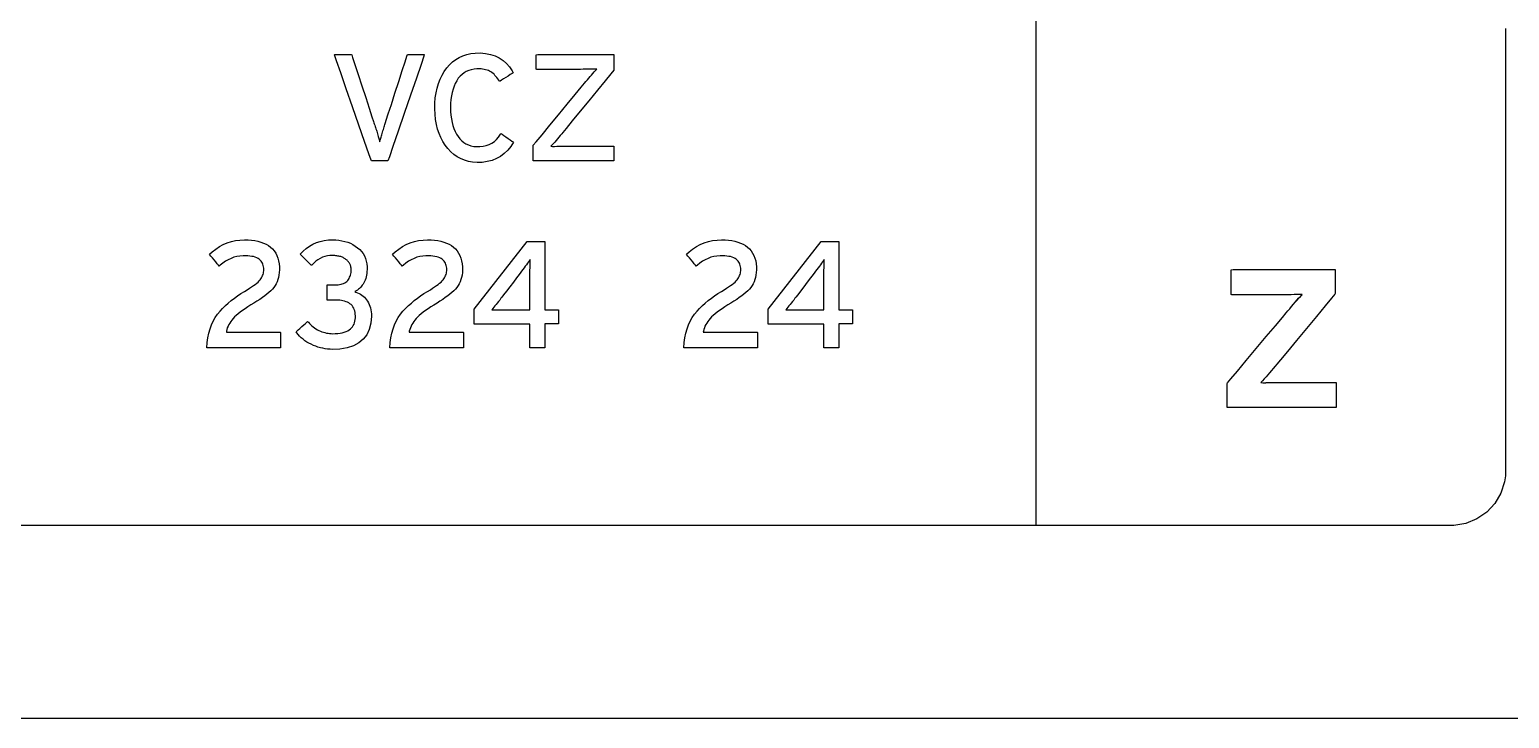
# Model space of a CAD drawing. Extents: x 1 to 47.7, y 0.2 to 35.
# Drawn here: x 37.63 to 38.985, y 6.655 to 7.285 of the extents above; entities that cross this region are included whole.
import ezdxf

# ---------------------------------------------------------------- set-up
doc = ezdxf.new("R2010")
doc.units = 0
doc.header["$MEASUREMENT"] = 0
for name, color, linetype in [('1_1__SCREW_TERMINAL_BLOCK_', 7, 'CONTINUOUS'), ('1_2__CONNECTORIZED_RELAY__', 7, 'CONTINUOUS'), ('8_0_____DWG', 7, 'CONTINUOUS')]:
    doc.layers.add(name, color=color, linetype=linetype)

msp = doc.modelspace()

# ---------------------------------------------------------------- linework, layer by layer
at = {"layer": '1_1__SCREW_TERMINAL_BLOCK_'}
for points in [[(37.7919, 6.9944), (37.7923, 6.9991), (37.7929, 7.0035), (37.7938, 7.0077), (37.7949, 7.0116), (37.7962, 7.0153), (37.7978, 7.0188), (37.7996, 7.022), (37.8017, 7.025), (37.804, 7.0278), (37.8064, 7.0304), (37.8089, 7.0329), (37.8116, 7.0353), (37.8143, 7.0376), (37.8172, 7.0398), (37.8201, 7.0419), (37.8232, 7.044), (37.8263, 7.0459), (37.829, 7.0475), (37.8311, 7.0488), (37.8329, 7.05), (37.8346, 7.0512), (37.8362, 7.0523), (37.8376, 7.0534), (37.8388, 7.0545), (37.8399, 7.0555), (37.8407, 7.0565), (37.8415, 7.0574), (37.8421, 7.0584), (37.8426, 7.0594), (37.843, 7.0604), (37.8434, 7.0615), (37.8437, 7.0625), (37.8439, 7.0636), (37.844, 7.0647), (37.8441, 7.0658), (37.844, 7.0671), (37.8439, 7.0683), (37.8436, 7.0695), (37.8433, 7.0707), (37.8428, 7.0717), (37.8423, 7.0727), (37.8416, 7.0736), (37.8408, 7.0745), (37.8399, 7.0753), (37.8389, 7.076), (37.8376, 7.0766), (37.8363, 7.0772), (37.8348, 7.0777), (37.8332, 7.078), (37.8314, 7.0783), (37.8295, 7.0785), (37.8275, 7.0786), (37.8251, 7.0786), (37.8222, 7.0783), (37.8195, 7.0779), (37.8168, 7.0771), (37.8141, 7.0761), (37.8116, 7.0749), (37.8091, 7.0735), (37.8067, 7.0718), (37.8043, 7.0699), (37.8032, 7.0691), (37.8026, 7.0698), (37.8015, 7.0712), (37.8001, 7.0729), (37.7986, 7.0748), (37.7971, 7.0766), (37.7957, 7.0782), (37.7948, 7.0794), (37.7943, 7.08), (37.7968, 7.0822), (37.8001, 7.0847), (37.8035, 7.0869), (37.807, 7.0888), (37.8106, 7.0903), (37.8144, 7.0915), (37.8183, 7.0924), (37.8223, 7.0929), (37.8265, 7.0932), (37.8298, 7.0931), (37.8329, 7.0928), (37.8359, 7.0924), (37.8387, 7.0918), (37.8414, 7.0911), (37.8438, 7.0902), (37.8462, 7.0891), (37.8483, 7.0879), (37.8503, 7.0864), (37.8521, 7.0848), (37.8536, 7.083), (37.855, 7.081), (37.8561, 7.0788), (37.857, 7.0764), (37.8577, 7.0739), (37.8582, 7.0712), (37.8584, 7.0683), (37.8585, 7.0655), (37.8583, 7.0631), (37.858, 7.0609), (37.8576, 7.0587), (37.857, 7.0567), (37.8563, 7.0548), (37.8555, 7.0529), (37.8545, 7.0512), (37.8534, 7.0496), (37.852, 7.0481), (37.8505, 7.0465), (37.8488, 7.045), (37.847, 7.0434), (37.8449, 7.0418), (37.8428, 7.0402), (37.8404, 7.0386), (37.8378, 7.0369), (37.8351, 7.0352), (37.8322, 7.0335), (37.8295, 7.0317), (37.827, 7.0301), (37.8247, 7.0284), (37.8225, 7.0269), (37.8206, 7.0253), (37.8189, 7.0239), (37.8174, 7.0225), (37.8161, 7.0211), (37.8149, 7.0197), (37.8139, 7.0184), (37.8129, 7.0169), (37.8121, 7.0155), (37.8114, 7.014), (37.8107, 7.0126), (37.8102, 7.0111), (37.8098, 7.0095), (37.8098, 7.0085), (37.8127, 7.0085), (37.8183, 7.0085), (37.8257, 7.0085), (37.834, 7.0085), (37.8424, 7.0085), (37.85, 7.0085), (37.8558, 7.0085), (37.859, 7.0085), (37.8594, 7.0084), (37.8594, 7.0073), (37.8594, 7.0056), (37.8594, 7.0034), (37.8594, 7.0011), (37.8594, 6.9987), (37.8594, 6.9967), (37.8594, 6.9952), (37.8594, 6.9944), (37.8579, 6.9944), (37.8522, 6.9944), (37.8434, 6.9944), (37.8327, 6.9944), (37.8212, 6.9944), (37.8101, 6.9944), (37.8008, 6.9944), (37.7943, 6.9944)], [(37.9427, 7.0233), (37.9421, 7.0168), (37.9407, 7.0112), (37.9384, 7.0062), (37.9352, 7.0021), (37.9312, 6.9987), (37.9262, 6.9961), (37.9205, 6.9943), (37.9138, 6.9932), (37.907, 6.9929), (37.9048, 6.993), (37.9025, 6.9932), (37.9003, 6.9935), (37.8981, 6.9939), (37.8959, 6.9944), (37.8937, 6.995), (37.8916, 6.9957), (37.8895, 6.9965), (37.8874, 6.9975), (37.8854, 6.9985), (37.8835, 6.9996), (37.8817, 7.0008), (37.88, 7.0021), (37.8784, 7.0034), (37.8769, 7.0049), (37.8755, 7.0064), (37.8742, 7.008), (37.8736, 7.009), (37.8742, 7.0096), (37.8755, 7.0107), (37.8771, 7.0121), (37.8789, 7.0137), (37.8807, 7.0152), (37.8823, 7.0166), (37.8835, 7.0177), (37.8842, 7.0183), (37.8849, 7.0177), (37.8859, 7.0165), (37.8871, 7.0154), (37.8882, 7.0143), (37.8894, 7.0134), (37.8906, 7.0125), (37.8919, 7.0116), (37.8932, 7.0109), (37.8945, 7.0102), (37.8959, 7.0096), (37.8973, 7.009), (37.8987, 7.0086), (37.9001, 7.0082), (37.9015, 7.0078), (37.9029, 7.0076), (37.9044, 7.0074), (37.9058, 7.0073), (37.9072, 7.0072), (37.9095, 7.0073), (37.9119, 7.0074), (37.914, 7.0077), (37.916, 7.008), (37.9178, 7.0085), (37.9195, 7.0091), (37.921, 7.0098), (37.9223, 7.0106), (37.9234, 7.0116), (37.9244, 7.0126), (37.9253, 7.0136), (37.926, 7.0148), (37.9267, 7.016), (37.9272, 7.0173), (37.9276, 7.0188), (37.9278, 7.0203), (37.928, 7.0218), (37.928, 7.0235), (37.9279, 7.0252), (37.9277, 7.0267), (37.9274, 7.0281), (37.9269, 7.0295), (37.9264, 7.0307), (37.9257, 7.0318), (37.9249, 7.0329), (37.924, 7.0338), (37.923, 7.0346), (37.9219, 7.0354), (37.9207, 7.036), (37.9194, 7.0365), (37.918, 7.037), (37.9166, 7.0373), (37.9151, 7.0376), (37.9136, 7.0378), (37.9119, 7.0379), (37.9109, 7.0379), (37.9103, 7.0379), (37.9093, 7.0379), (37.908, 7.0379), (37.9065, 7.0379), (37.9051, 7.0379), (37.9038, 7.0379), (37.9027, 7.0379), (37.9022, 7.0379), (37.9021, 7.0381), (37.9021, 7.0391), (37.9021, 7.0408), (37.9021, 7.0429), (37.9021, 7.0453), (37.9021, 7.0476), (37.9021, 7.0497), (37.9021, 7.0512), (37.9021, 7.0519), (37.9023, 7.052), (37.903, 7.052), (37.9041, 7.052), (37.9054, 7.052), (37.9069, 7.052), (37.9083, 7.052), (37.9095, 7.052), (37.9104, 7.052), (37.9108, 7.052), (37.9121, 7.052), (37.9135, 7.0522), (37.9148, 7.0524), (37.916, 7.0527), (37.9172, 7.0532), (37.9182, 7.0537), (37.9192, 7.0544), (37.9201, 7.0551), (37.9209, 7.056), (37.9216, 7.0569), (37.9222, 7.0578), (37.9227, 7.0588), (37.9231, 7.0598), (37.9235, 7.0609), (37.9238, 7.062), (37.924, 7.0631), (37.9241, 7.0643), (37.9241, 7.0654), (37.9241, 7.0659), (37.9241, 7.0664), (37.924, 7.0669), (37.924, 7.0674), (37.9239, 7.0679), (37.9238, 7.0684), (37.9237, 7.0689), (37.9236, 7.0695), (37.9234, 7.07), (37.9232, 7.0705), (37.9229, 7.071), (37.9226, 7.0716), (37.9223, 7.072), (37.922, 7.0725), (37.9216, 7.073), (37.9212, 7.0735), (37.9208, 7.0739), (37.9203, 7.0744), (37.9198, 7.0748), (37.9193, 7.0752), (37.9187, 7.0757), (37.9181, 7.0761), (37.9175, 7.0764), (37.9168, 7.0768), (37.9162, 7.0771), (37.9154, 7.0774), (37.9147, 7.0777), (37.9138, 7.078), (37.9129, 7.0782), (37.912, 7.0783), (37.911, 7.0785), (37.91, 7.0786), (37.909, 7.0787), (37.9079, 7.0788), (37.9067, 7.0788), (37.9046, 7.0787), (37.9023, 7.0784), (37.9, 7.0779), (37.8978, 7.0771), (37.8957, 7.0761), (37.8936, 7.0749), (37.8917, 7.0735), (37.8898, 7.0719), (37.888, 7.07), (37.8875, 7.07), (37.8866, 7.0709), (37.8852, 7.0722), (37.8835, 7.0739), (37.8818, 7.0756), (37.8801, 7.0773), (37.8787, 7.0787), (37.8777, 7.0796), (37.8773, 7.08), (37.88, 7.0828), (37.8829, 7.0852), (37.8859, 7.0873), (37.8891, 7.0891), (37.8924, 7.0906), (37.8958, 7.0917), (37.8995, 7.0925), (37.9032, 7.093), (37.907, 7.0932), (37.91, 7.093), (37.9129, 7.0928), (37.9157, 7.0923), (37.9184, 7.0917), (37.921, 7.0909), (37.9234, 7.0899), (37.9257, 7.0887), (37.9279, 7.0874), (37.93, 7.0859), (37.9319, 7.0843), (37.9335, 7.0824), (37.935, 7.0805), (37.9362, 7.0784), (37.9371, 7.0761), (37.9379, 7.0737), (37.9384, 7.0711), (37.9387, 7.0684), (37.9387, 7.0659), (37.9386, 7.0641), (37.9384, 7.0623), (37.9382, 7.0607), (37.9378, 7.0591), (37.9374, 7.0576), (37.937, 7.0562), (37.9364, 7.0549), (37.9358, 7.0537), (37.9351, 7.0526), (37.9343, 7.0516), (37.9335, 7.0506), (37.9326, 7.0496), (37.9317, 7.0487), (37.9308, 7.0479), (37.9298, 7.0471), (37.9287, 7.0464), (37.9276, 7.0457), (37.9284, 7.0452), (37.9299, 7.0447), (37.9313, 7.044), (37.9326, 7.0433), (37.9339, 7.0425), (37.9351, 7.0415), (37.9362, 7.0405), (37.9372, 7.0394), (37.9382, 7.0382), (37.9391, 7.0369), (37.9399, 7.0355), (37.9406, 7.034), (37.9412, 7.0325), (37.9417, 7.0308), (37.9421, 7.0291), (37.9424, 7.0272), (37.9426, 7.0253)], [(38.2287, 6.9944), (38.2291, 6.9991), (38.2297, 7.0035), (38.2306, 7.0077), (38.2317, 7.0116), (38.233, 7.0153), (38.2346, 7.0188), (38.2364, 7.022), (38.2385, 7.025), (38.2408, 7.0278), (38.2432, 7.0304), (38.2457, 7.0329), (38.2484, 7.0353), (38.2511, 7.0376), (38.254, 7.0398), (38.2569, 7.0419), (38.2599, 7.044), (38.2631, 7.0459), (38.2658, 7.0475), (38.2679, 7.0488), (38.2697, 7.05), (38.2714, 7.0512), (38.273, 7.0523), (38.2744, 7.0534), (38.2756, 7.0545), (38.2766, 7.0555), (38.2775, 7.0565), (38.2783, 7.0574), (38.2789, 7.0584), (38.2794, 7.0594), (38.2798, 7.0604), (38.2802, 7.0615), (38.2805, 7.0625), (38.2807, 7.0636), (38.2808, 7.0647), (38.2809, 7.0658), (38.2808, 7.0671), (38.2807, 7.0683), (38.2804, 7.0695), (38.2801, 7.0707), (38.2796, 7.0717), (38.2791, 7.0727), (38.2784, 7.0736), (38.2776, 7.0745), (38.2767, 7.0753), (38.2756, 7.076), (38.2744, 7.0766), (38.2731, 7.0772), (38.2716, 7.0777), (38.27, 7.078), (38.2682, 7.0783), (38.2663, 7.0785), (38.2643, 7.0786), (38.2619, 7.0786), (38.259, 7.0783), (38.2562, 7.0779), (38.2535, 7.0771), (38.2509, 7.0761), (38.2484, 7.0749), (38.2459, 7.0735), (38.2435, 7.0718), (38.2411, 7.0699), (38.24, 7.0691), (38.2394, 7.0698), (38.2383, 7.0712), (38.2369, 7.0729), (38.2353, 7.0748), (38.2338, 7.0766), (38.2325, 7.0782), (38.2316, 7.0794), (38.2311, 7.08), (38.2336, 7.0822), (38.2368, 7.0847), (38.2403, 7.0869), (38.2438, 7.0888), (38.2474, 7.0903), (38.2512, 7.0915), (38.2551, 7.0924), (38.2591, 7.0929), (38.2633, 7.0932), (38.2666, 7.0931), (38.2697, 7.0928), (38.2727, 7.0924), (38.2755, 7.0918), (38.2782, 7.0911), (38.2806, 7.0902), (38.2829, 7.0891), (38.2851, 7.0879), (38.2871, 7.0864), (38.2888, 7.0848), (38.2904, 7.083), (38.2917, 7.081), (38.2929, 7.0788), (38.2938, 7.0764), (38.2945, 7.0739), (38.2949, 7.0712), (38.2952, 7.0683), (38.2952, 7.0655), (38.2951, 7.0631), (38.2948, 7.0609), (38.2944, 7.0587), (38.2938, 7.0567), (38.2931, 7.0548), (38.2923, 7.0529), (38.2913, 7.0512), (38.2901, 7.0496), (38.2888, 7.0481), (38.2873, 7.0465), (38.2856, 7.045), (38.2838, 7.0434), (38.2817, 7.0418), (38.2795, 7.0402), (38.2772, 7.0386), (38.2746, 7.0369), (38.2719, 7.0352), (38.269, 7.0335), (38.2663, 7.0317), (38.2638, 7.0301), (38.2615, 7.0284), (38.2593, 7.0269), (38.2574, 7.0253), (38.2557, 7.0239), (38.2542, 7.0225), (38.2529, 7.0211), (38.2517, 7.0197), (38.2507, 7.0184), (38.2497, 7.0169), (38.2489, 7.0155), (38.2481, 7.014), (38.2475, 7.0126), (38.247, 7.0111), (38.2466, 7.0095), (38.2465, 7.0085), (38.2494, 7.0085), (38.255, 7.0085), (38.2624, 7.0085), (38.2708, 7.0085), (38.2792, 7.0085), (38.2868, 7.0085), (38.2926, 7.0085), (38.2958, 7.0085), (38.2962, 7.0084), (38.2962, 7.0073), (38.2962, 7.0056), (38.2962, 7.0034), (38.2962, 7.0011), (38.2962, 6.9987), (38.2962, 6.9967), (38.2962, 6.9952), (38.2962, 6.9944), (38.2947, 6.9944), (38.289, 6.9944), (38.2802, 6.9944), (38.2694, 6.9944), (38.258, 6.9944), (38.2469, 6.9944), (38.2376, 6.9944), (38.2311, 6.9944)], [(38.3573, 7.0752), (38.3565, 7.0741), (38.3557, 7.0729), (38.3548, 7.0717), (38.3538, 7.0703), (38.3528, 7.0689), (38.3517, 7.0675), (38.3505, 7.066), (38.3494, 7.0644), (38.3486, 7.0634), (38.3472, 7.0615), (38.3448, 7.0584), (38.3418, 7.0545), (38.3386, 7.0502), (38.3355, 7.0462), (38.333, 7.0428), (38.3312, 7.0405), (38.3305, 7.0396), (38.3294, 7.038), (38.3282, 7.0366), (38.3271, 7.0352), (38.3261, 7.0339), (38.325, 7.0326), (38.324, 7.0314), (38.323, 7.0303), (38.3221, 7.0292), (38.3229, 7.0289), (38.3245, 7.0289), (38.3262, 7.0289), (38.328, 7.029), (38.3298, 7.029), (38.3316, 7.029), (38.3336, 7.029), (38.3355, 7.029), (38.3371, 7.0291), (38.3383, 7.0291), (38.3406, 7.0291), (38.3437, 7.0291), (38.3472, 7.0291), (38.3507, 7.0291), (38.3537, 7.0291), (38.3559, 7.0291), (38.3569, 7.0291), (38.3569, 7.0299), (38.3569, 7.0326), (38.3569, 7.0366), (38.3569, 7.0415), (38.3569, 7.0465), (38.3569, 7.0511), (38.3569, 7.0548), (38.3569, 7.0571), (38.3569, 7.0585), (38.357, 7.0609), (38.357, 7.0632), (38.357, 7.0654), (38.3571, 7.0675), (38.3571, 7.0696), (38.3572, 7.0716), (38.3572, 7.0734)]]:
    msp.add_lwpolyline(points, close=True, dxfattribs=at)
msp.add_lwpolyline([(38.3706, 7.0162), (38.3706, 6.9944), (38.3569, 6.9944), (38.3569, 7.0158), (38.3059, 7.0158), (38.3059, 7.0297), (38.3544, 7.0916), (38.3706, 7.0916), (38.3706, 7.0291), (38.3831, 7.0291), (38.3831, 7.0162), (38.3706, 7.0162)], dxfattribs=at)
at = {"layer": '1_2__CONNECTORIZED_RELAY__'}
for points in [[(38.0729, 7.1824), (38.0703, 7.1785), (38.0675, 7.175), (38.0643, 7.172), (38.0609, 7.1694), (38.0571, 7.1674), (38.0531, 7.1658), (38.0487, 7.1647), (38.0441, 7.164), (38.0394, 7.1639), (38.0353, 7.1642), (38.0314, 7.1649), (38.0278, 7.166), (38.0243, 7.1674), (38.0211, 7.1691), (38.0181, 7.1713), (38.0153, 7.1737), (38.0127, 7.1766), (38.0103, 7.1797), (38.0081, 7.183), (38.0062, 7.1866), (38.0046, 7.1904), (38.0032, 7.1944), (38.0022, 7.1987), (38.0014, 7.2032), (38.0009, 7.208), (38.0006, 7.213), (38.0008, 7.2181), (38.0011, 7.2229), (38.0018, 7.2275), (38.0028, 7.2319), (38.004, 7.2361), (38.0055, 7.24), (38.0073, 7.2437), (38.0094, 7.2472), (38.0117, 7.2504), (38.0142, 7.2533), (38.0169, 7.2559), (38.0199, 7.2581), (38.023, 7.26), (38.0264, 7.2615), (38.0299, 7.2627), (38.0337, 7.2635), (38.0377, 7.264), (38.0422, 7.2641), (38.0471, 7.2637), (38.0517, 7.2628), (38.0559, 7.2614), (38.0597, 7.2596), (38.0632, 7.2573), (38.0664, 7.2545), (38.0692, 7.2513), (38.0716, 7.2476), (38.0723, 7.2459), (38.0714, 7.2453), (38.0698, 7.2443), (38.0679, 7.243), (38.0657, 7.2416), (38.0637, 7.2403), (38.0619, 7.2391), (38.0606, 7.2383), (38.06, 7.2379), (38.0593, 7.2391), (38.0585, 7.2403), (38.0576, 7.2415), (38.0567, 7.2426), (38.0558, 7.2436), (38.0549, 7.2446), (38.054, 7.2454), (38.053, 7.2462), (38.052, 7.2469), (38.0509, 7.2475), (38.0498, 7.248), (38.0485, 7.2485), (38.0472, 7.2488), (38.0459, 7.2491), (38.0445, 7.2494), (38.043, 7.2495), (38.0414, 7.2496), (38.0393, 7.2496), (38.0366, 7.2493), (38.0341, 7.2488), (38.0317, 7.2481), (38.0295, 7.2471), (38.0275, 7.2459), (38.0256, 7.2445), (38.0238, 7.2428), (38.0222, 7.2409), (38.0208, 7.2387), (38.0194, 7.2363), (38.0183, 7.2337), (38.0174, 7.2309), (38.0166, 7.228), (38.016, 7.2248), (38.0155, 7.2215), (38.0152, 7.218), (38.0152, 7.2143), (38.0152, 7.2106), (38.0155, 7.2071), (38.0159, 7.2037), (38.0165, 7.2006), (38.0172, 7.1977), (38.0182, 7.1949), (38.0193, 7.1923), (38.0206, 7.1899), (38.022, 7.1877), (38.0236, 7.1856), (38.0253, 7.1838), (38.0272, 7.1823), (38.0292, 7.181), (38.0314, 7.1799), (38.0338, 7.1792), (38.0363, 7.1786), (38.039, 7.1784), (38.0419, 7.1784), (38.045, 7.1787), (38.0478, 7.1793), (38.0505, 7.1802), (38.0529, 7.1815), (38.0552, 7.1831), (38.0572, 7.185), (38.0591, 7.1872), (38.0608, 7.1898), (38.0614, 7.1903), (38.0624, 7.1897), (38.0639, 7.1886), (38.0658, 7.1873), (38.0678, 7.1859), (38.0697, 7.1846), (38.0713, 7.1835), (38.0725, 7.1827)], [(37.9578, 7.1654), (37.9573, 7.1654), (37.9558, 7.1654), (37.9536, 7.1654), (37.951, 7.1654), (37.9483, 7.1654), (37.9459, 7.1654), (37.9439, 7.1654), (37.9427, 7.1654), (37.9423, 7.1659), (37.9402, 7.1719), (37.9362, 7.1832), (37.9311, 7.1981), (37.9253, 7.2147), (37.9196, 7.2313), (37.9145, 7.2459), (37.9107, 7.2569), (37.9088, 7.2623), (37.909, 7.2626), (37.9103, 7.2626), (37.9124, 7.2626), (37.915, 7.2626), (37.9177, 7.2626), (37.9204, 7.2626), (37.9226, 7.2626), (37.9241, 7.2626), (37.9246, 7.2625), (37.9254, 7.2598), (37.9275, 7.2534), (37.9305, 7.2444), (37.9339, 7.234), (37.9374, 7.2233), (37.9406, 7.2136), (37.9431, 7.2058), (37.9446, 7.2013), (37.945, 7.2001), (37.9453, 7.1991), (37.9457, 7.198), (37.946, 7.1969), (37.9464, 7.1958), (37.9468, 7.1947), (37.9472, 7.1936), (37.9476, 7.1924), (37.9479, 7.1912), (37.9483, 7.19), (37.9486, 7.1889), (37.9489, 7.1878), (37.9492, 7.1868), (37.9494, 7.1859), (37.9497, 7.185), (37.9499, 7.1841), (37.9501, 7.1834), (37.9503, 7.1829), (37.9505, 7.1837), (37.9507, 7.1844), (37.9509, 7.1853), (37.9512, 7.1862), (37.9515, 7.1872), (37.9518, 7.1882), (37.9521, 7.1893), (37.9525, 7.1905), (37.9529, 7.1917), (37.9532, 7.1929), (37.9536, 7.1941), (37.9539, 7.1952), (37.9543, 7.1964), (37.9546, 7.1975), (37.9549, 7.1985), (37.9553, 7.1996), (37.9556, 7.2006), (37.9562, 7.2026), (37.9581, 7.2085), (37.9609, 7.217), (37.9642, 7.2273), (37.9677, 7.2379), (37.9709, 7.248), (37.9735, 7.2561), (37.9752, 7.2613), (37.9757, 7.2626), (37.9765, 7.2626), (37.9783, 7.2626), (37.9806, 7.2626), (37.9833, 7.2626), (37.986, 7.2626), (37.9883, 7.2626), (37.9902, 7.2626), (37.9911, 7.2626), (37.9907, 7.2611), (37.9881, 7.2534), (37.9838, 7.2409), (37.9784, 7.2254), (37.9727, 7.2086), (37.9671, 7.1924), (37.9624, 7.1786), (37.9591, 7.169)], [(38.0908, 7.1654), (38.0908, 7.1659), (38.0908, 7.1673), (38.0908, 7.1693), (38.0908, 7.1716), (38.0908, 7.174), (38.0908, 7.1763), (38.0908, 7.1781), (38.0908, 7.1793), (38.0909, 7.1797), (38.0936, 7.1829), (38.0989, 7.1893), (38.1059, 7.1979), (38.1139, 7.2075), (38.122, 7.2173), (38.1292, 7.226), (38.1348, 7.2328), (38.1379, 7.2365), (38.139, 7.2379), (38.1404, 7.2395), (38.1417, 7.241), (38.143, 7.2425), (38.1442, 7.2439), (38.1455, 7.2453), (38.1467, 7.2467), (38.1479, 7.248), (38.1491, 7.2492), (38.1475, 7.2494), (38.1455, 7.2493), (38.1434, 7.2493), (38.1412, 7.2492), (38.139, 7.2492), (38.1366, 7.2492), (38.1342, 7.2491), (38.1318, 7.2491), (38.1296, 7.2491), (38.1279, 7.2491), (38.1242, 7.2491), (38.1189, 7.2491), (38.1129, 7.2491), (38.1068, 7.2491), (38.1011, 7.2491), (38.0966, 7.2491), (38.094, 7.2491), (38.0935, 7.2492), (38.0935, 7.2501), (38.0935, 7.2517), (38.0935, 7.2537), (38.0935, 7.256), (38.0935, 7.2583), (38.0935, 7.2603), (38.0935, 7.2618), (38.0935, 7.2625), (38.0949, 7.2626), (38.1007, 7.2626), (38.1099, 7.2626), (38.1213, 7.2626), (38.1334, 7.2626), (38.1451, 7.2626), (38.1551, 7.2626), (38.162, 7.2626), (38.1646, 7.2626), (38.1646, 7.262), (38.1646, 7.2607), (38.1646, 7.2587), (38.1646, 7.2564), (38.1646, 7.2539), (38.1646, 7.2517), (38.1646, 7.2499), (38.1646, 7.2487), (38.1645, 7.2483), (38.1619, 7.2451), (38.1566, 7.2387), (38.1496, 7.2301), (38.1417, 7.2204), (38.1338, 7.2107), (38.1266, 7.2019), (38.1211, 7.1951), (38.118, 7.1914), (38.1169, 7.1901), (38.1156, 7.1885), (38.1143, 7.1869), (38.113, 7.1854), (38.1118, 7.184), (38.1105, 7.1826), (38.1093, 7.1812), (38.1081, 7.1799), (38.1069, 7.1787), (38.1084, 7.1786), (38.1104, 7.1786), (38.1125, 7.1787), (38.1147, 7.1787), (38.117, 7.1788), (38.1193, 7.1788), (38.1217, 7.1788), (38.1241, 7.1788), (38.1263, 7.1788), (38.1281, 7.1788), (38.1321, 7.1788), (38.1377, 7.1788), (38.144, 7.1788), (38.1506, 7.1788), (38.1566, 7.1788), (38.1613, 7.1788), (38.1641, 7.1788), (38.1646, 7.1787), (38.1646, 7.1778), (38.1646, 7.1763), (38.1646, 7.1742), (38.1646, 7.1719), (38.1646, 7.1697), (38.1646, 7.1677), (38.1646, 7.1662), (38.1646, 7.1654), (38.1632, 7.1654), (38.1572, 7.1654), (38.1476, 7.1654), (38.1358, 7.1654), (38.1232, 7.1654), (38.111, 7.1654), (38.1007, 7.1654), (38.0935, 7.1654)], [(37.9594, 6.9944), (37.9598, 6.9991), (37.9605, 7.0035), (37.9614, 7.0077), (37.9625, 7.0116), (37.9638, 7.0153), (37.9654, 7.0188), (37.9672, 7.022), (37.9693, 7.025), (37.9715, 7.0278), (37.974, 7.0304), (37.9765, 7.0329), (37.9792, 7.0353), (37.9819, 7.0376), (37.9847, 7.0398), (37.9877, 7.0419), (37.9907, 7.044), (37.9939, 7.0459), (37.9966, 7.0475), (37.9986, 7.0488), (38.0005, 7.05), (38.0022, 7.0512), (38.0038, 7.0523), (38.0051, 7.0534), (38.0064, 7.0545), (38.0074, 7.0555), (38.0083, 7.0565), (38.009, 7.0574), (38.0096, 7.0584), (38.0102, 7.0594), (38.0106, 7.0604), (38.011, 7.0614), (38.0113, 7.0625), (38.0115, 7.0636), (38.0116, 7.0646), (38.0117, 7.0658), (38.0116, 7.0671), (38.0115, 7.0683), (38.0112, 7.0695), (38.0109, 7.0706), (38.0104, 7.0717), (38.0098, 7.0727), (38.0092, 7.0736), (38.0084, 7.0745), (38.0075, 7.0753), (38.0064, 7.076), (38.0052, 7.0766), (38.0039, 7.0772), (38.0024, 7.0776), (38.0008, 7.078), (37.999, 7.0783), (37.9971, 7.0785), (37.995, 7.0786), (37.9926, 7.0786), (37.9898, 7.0783), (37.987, 7.0778), (37.9843, 7.0771), (37.9817, 7.0761), (37.9791, 7.0749), (37.9766, 7.0735), (37.9742, 7.0718), (37.9719, 7.0698), (37.9708, 7.069), (37.9701, 7.0698), (37.969, 7.0712), (37.9676, 7.0729), (37.9661, 7.0748), (37.9646, 7.0766), (37.9633, 7.0782), (37.9623, 7.0794), (37.9619, 7.08), (37.9643, 7.0822), (37.9676, 7.0847), (37.971, 7.0869), (37.9746, 7.0887), (37.9782, 7.0903), (37.982, 7.0915), (37.9859, 7.0924), (37.9899, 7.0929), (37.994, 7.0931), (37.9974, 7.0931), (38.0005, 7.0928), (38.0035, 7.0924), (38.0063, 7.0918), (38.0089, 7.0911), (38.0114, 7.0902), (38.0137, 7.0891), (38.0159, 7.0878), (38.0179, 7.0864), (38.0196, 7.0848), (38.0212, 7.083), (38.0225, 7.081), (38.0236, 7.0788), (38.0246, 7.0764), (38.0252, 7.0739), (38.0257, 7.0712), (38.026, 7.0683), (38.026, 7.0655), (38.0259, 7.0631), (38.0256, 7.0609), (38.0252, 7.0587), (38.0246, 7.0567), (38.0239, 7.0547), (38.0231, 7.0529), (38.0221, 7.0512), (38.0209, 7.0496), (38.0196, 7.0481), (38.0181, 7.0465), (38.0164, 7.045), (38.0145, 7.0434), (38.0125, 7.0418), (38.0103, 7.0402), (38.008, 7.0386), (38.0054, 7.0369), (38.0027, 7.0352), (37.9998, 7.0334), (37.9971, 7.0317), (37.9946, 7.03), (37.9922, 7.0284), (37.9901, 7.0268), (37.9882, 7.0253), (37.9865, 7.0239), (37.985, 7.0225), (37.9837, 7.0211), (37.9825, 7.0197), (37.9815, 7.0183), (37.9805, 7.0169), (37.9797, 7.0155), (37.9789, 7.014), (37.9783, 7.0125), (37.9778, 7.011), (37.9773, 7.0095), (37.9773, 7.0085), (37.9802, 7.0085), (37.9858, 7.0085), (37.9932, 7.0085), (38.0016, 7.0085), (38.01, 7.0085), (38.0175, 7.0085), (38.0234, 7.0085), (38.0266, 7.0085), (38.027, 7.0083), (38.027, 7.0073), (38.027, 7.0056), (38.027, 7.0034), (38.027, 7.001), (38.027, 6.9987), (38.027, 6.9967), (38.027, 6.9951), (38.027, 6.9944), (38.0255, 6.9944), (38.0198, 6.9944), (38.011, 6.9944), (38.0002, 6.9944), (37.9887, 6.9944), (37.9777, 6.9944), (37.9684, 6.9944), (37.9619, 6.9944)], [(38.0881, 7.0752), (38.0873, 7.0741), (38.0864, 7.0729), (38.0855, 7.0716), (38.0846, 7.0703), (38.0835, 7.0689), (38.0825, 7.0675), (38.0813, 7.066), (38.0801, 7.0644), (38.0794, 7.0634), (38.0779, 7.0615), (38.0756, 7.0584), (38.0726, 7.0544), (38.0694, 7.0502), (38.0663, 7.0462), (38.0637, 7.0428), (38.062, 7.0405), (38.0613, 7.0396), (38.0602, 7.038), (38.059, 7.0366), (38.0579, 7.0352), (38.0568, 7.0339), (38.0558, 7.0326), (38.0548, 7.0314), (38.0538, 7.0303), (38.0529, 7.0292), (38.0537, 7.0289), (38.0553, 7.0289), (38.057, 7.0289), (38.0587, 7.0289), (38.0605, 7.029), (38.0624, 7.029), (38.0643, 7.029), (38.0663, 7.029), (38.0679, 7.0291), (38.069, 7.0291), (38.0714, 7.0291), (38.0745, 7.0291), (38.078, 7.0291), (38.0815, 7.0291), (38.0845, 7.0291), (38.0867, 7.0291), (38.0877, 7.0291), (38.0877, 7.0299), (38.0877, 7.0326), (38.0877, 7.0366), (38.0877, 7.0414), (38.0877, 7.0465), (38.0877, 7.0511), (38.0877, 7.0548), (38.0877, 7.0571), (38.0877, 7.0585), (38.0877, 7.0609), (38.0878, 7.0632), (38.0878, 7.0654), (38.0879, 7.0675), (38.0879, 7.0696), (38.088, 7.0715), (38.088, 7.0734)], [(38.7263, 6.9396), (38.7263, 6.9404), (38.7263, 6.9426), (38.7263, 6.9457), (38.7263, 6.9494), (38.7263, 6.9532), (38.7263, 6.9568), (38.7263, 6.9597), (38.7263, 6.9615), (38.7265, 6.9622), (38.7295, 6.9658), (38.7356, 6.973), (38.7437, 6.9827), (38.7528, 6.9936), (38.7621, 7.0046), (38.7704, 7.0145), (38.7768, 7.0221), (38.7803, 7.0263), (38.7817, 7.028), (38.7835, 7.0301), (38.7852, 7.0321), (38.7869, 7.0341), (38.7885, 7.036), (38.7901, 7.0378), (38.7917, 7.0396), (38.7933, 7.0413), (38.7948, 7.0429), (38.7929, 7.0431), (38.7902, 7.043), (38.7875, 7.043), (38.7847, 7.0429), (38.7817, 7.0429), (38.7787, 7.0429), (38.7756, 7.0428), (38.7723, 7.0428), (38.7695, 7.0428), (38.7676, 7.0428), (38.7635, 7.0428), (38.7578, 7.0428), (38.7512, 7.0428), (38.7444, 7.0428), (38.7382, 7.0428), (38.7333, 7.0428), (38.7304, 7.0428), (38.7299, 7.043), (38.7299, 7.0445), (38.7299, 7.0472), (38.7299, 7.0507), (38.7299, 7.0547), (38.7299, 7.0585), (38.7299, 7.062), (38.7299, 7.0646), (38.7299, 7.0658), (38.7317, 7.0659), (38.7395, 7.0659), (38.7518, 7.0659), (38.767, 7.0659), (38.7833, 7.0659), (38.799, 7.0659), (38.8123, 7.0659), (38.8216, 7.0659), (38.825, 7.0659), (38.825, 7.0651), (38.825, 7.0629), (38.825, 7.0598), (38.825, 7.0561), (38.825, 7.0523), (38.825, 7.0488), (38.825, 7.0459), (38.825, 7.044), (38.8249, 7.0434), (38.8219, 7.0398), (38.8159, 7.0326), (38.8079, 7.0229), (38.7988, 7.012), (38.7897, 7.0009), (38.7815, 6.991), (38.7751, 6.9834), (38.7716, 6.9792), (38.7702, 6.9775), (38.7685, 6.9754), (38.7668, 6.9734), (38.7651, 6.9714), (38.7634, 6.9695), (38.7618, 6.9677), (38.7602, 6.9659), (38.7586, 6.9642), (38.757, 6.9625), (38.759, 6.9624), (38.7617, 6.9624), (38.7644, 6.9625), (38.7673, 6.9626), (38.7702, 6.9626), (38.7732, 6.9626), (38.7764, 6.9626), (38.7796, 6.9627), (38.7825, 6.9627), (38.7845, 6.9627), (38.7891, 6.9627), (38.7954, 6.9627), (38.8026, 6.9627), (38.8101, 6.9627), (38.8169, 6.9627), (38.8223, 6.9627), (38.8255, 6.9627), (38.826, 6.9625), (38.826, 6.961), (38.826, 6.9583), (38.826, 6.9548), (38.826, 6.9508), (38.826, 6.9469), (38.826, 6.9435), (38.826, 6.9409), (38.826, 6.9396), (38.8241, 6.9396), (38.816, 6.9396), (38.803, 6.9396), (38.7871, 6.9396), (38.77, 6.9396), (38.7536, 6.9396), (38.7396, 6.9396), (38.7299, 6.9396)]]:
    msp.add_lwpolyline(points, close=True, dxfattribs=at)
msp.add_lwpolyline([(38.1014, 7.0162), (38.1014, 6.9944), (38.0877, 6.9944), (38.0877, 7.0158), (38.0367, 7.0158), (38.0367, 7.0297), (38.0852, 7.0916), (38.1014, 7.0916), (38.1014, 7.0291), (38.1139, 7.0291), (38.1139, 7.0162), (38.1014, 7.0162)], dxfattribs=at)
at = {"layer": '8_0_____DWG'}
for points in [[(38.5511, 7.3399), (38.5511, 6.8317)], [(38.9812, 7.2865), (38.9812, 7.272), (38.9812, 7.2556), (38.9812, 7.2376), (38.9812, 7.2181), (38.9812, 7.1975), (38.9812, 7.1758), (38.9812, 7.1534), (38.9812, 7.0611), (38.9812, 7.0164), (38.9812, 6.9953), (38.9812, 6.9753), (38.9812, 6.9565), (38.9812, 6.9394), (38.9812, 6.924), (38.9812, 6.9107), (38.9812, 6.8996), (38.9812, 6.891), (38.9812, 6.8851), (38.9812, 6.8832), (38.9812, 6.8821), (38.9812, 6.8816), (38.9811, 6.8801), (38.981, 6.8773), (38.9801, 6.8717), (38.9767, 6.8612), (38.9712, 6.8518), (38.9639, 6.8439), (38.955, 6.8378), (38.9449, 6.8336), (38.9337, 6.8318), (38.9306, 6.8317), (38.9286, 6.8317), (38.9251, 6.8317), (38.9202, 6.8317), (38.9139, 6.8317), (38.9062, 6.8317), (38.8971, 6.8317), (38.8866, 6.8317), (38.8748, 6.8317), (38.8616, 6.8317), (38.8471, 6.8317), (38.8312, 6.8317), (38.8141, 6.8317), (38.7956, 6.8317), (38.7759, 6.8317), (38.7549, 6.8317), (38.7326, 6.8317), (38.7091, 6.8317), (38.6843, 6.8317), (38.6583, 6.8317), (38.6311, 6.8317), (38.6027, 6.8317), (38.5732, 6.8317), (38.5424, 6.8317), (38.5105, 6.8317), (38.4775, 6.8317), (38.4433, 6.8317), (38.408, 6.8317), (38.3716, 6.8317), (38.3341, 6.8317), (38.2956, 6.8317), (38.2559, 6.8317), (38.2152, 6.8317), (38.1735, 6.8317), (38.1307, 6.8317), (38.087, 6.8317), (38.0422, 6.8317), (37.9964, 6.8317), (37.9497, 6.8317), (37.9019, 6.8317), (37.8533, 6.8317), (37.8037, 6.8317), (37.7531, 6.8317), (37.7017, 6.8317), (37.6494, 6.8317), (37.5961, 6.8317)], [(39.0289, 6.6552), (38.9414, 6.6552), (38.8534, 6.6552), (38.6757, 6.6552), (38.496, 6.6552), (38.3143, 6.6552), (38.1308, 6.6552), (37.9455, 6.6552), (37.7585, 6.6552), (37.57, 6.6552)]]:
    msp.add_lwpolyline(points, dxfattribs=at)
msp.add_lwpolyline([(38.7263, 6.9396), (38.7263, 6.9404), (38.7263, 6.9426), (38.7263, 6.9457), (38.7263, 6.9494), (38.7263, 6.9532), (38.7263, 6.9568), (38.7263, 6.9597), (38.7263, 6.9616), (38.7265, 6.9622), (38.7295, 6.9658), (38.7356, 6.973), (38.7437, 6.9827), (38.7528, 6.9936), (38.7621, 7.0046), (38.7704, 7.0145), (38.7768, 7.0221), (38.7803, 7.0263), (38.7817, 7.028), (38.7835, 7.0301), (38.7852, 7.0321), (38.7869, 7.0341), (38.7885, 7.036), (38.7902, 7.0378), (38.7918, 7.0396), (38.7933, 7.0413), (38.7949, 7.043), (38.7929, 7.0431), (38.7902, 7.0431), (38.7875, 7.043), (38.7847, 7.0429), (38.7817, 7.0429), (38.7787, 7.0429), (38.7756, 7.0428), (38.7723, 7.0428), (38.7695, 7.0428), (38.7676, 7.0428), (38.7635, 7.0428), (38.7578, 7.0428), (38.7512, 7.0428), (38.7444, 7.0428), (38.7382, 7.0428), (38.7333, 7.0428), (38.7304, 7.0428), (38.7299, 7.043), (38.7299, 7.0445), (38.7299, 7.0472), (38.7299, 7.0507), (38.7299, 7.0547), (38.7299, 7.0585), (38.7299, 7.062), (38.7299, 7.0646), (38.7299, 7.0658), (38.7317, 7.0659), (38.7395, 7.0659), (38.7519, 7.0659), (38.767, 7.0659), (38.7833, 7.0659), (38.799, 7.0659), (38.8123, 7.0659), (38.8216, 7.0659), (38.825, 7.0659), (38.825, 7.0651), (38.825, 7.0629), (38.825, 7.0598), (38.825, 7.0561), (38.825, 7.0523), (38.825, 7.0488), (38.825, 7.0459), (38.825, 7.044), (38.8249, 7.0434), (38.8219, 7.0398), (38.8159, 7.0326), (38.8079, 7.0229), (38.7988, 7.012), (38.7897, 7.001), (38.7815, 6.991), (38.7751, 6.9834), (38.7716, 6.9792), (38.7703, 6.9775), (38.7685, 6.9754), (38.7668, 6.9734), (38.7651, 6.9714), (38.7634, 6.9695), (38.7618, 6.9677), (38.7602, 6.9659), (38.7586, 6.9642), (38.757, 6.9626), (38.759, 6.9624), (38.7617, 6.9625), (38.7644, 6.9625), (38.7673, 6.9626), (38.7702, 6.9626), (38.7733, 6.9626), (38.7764, 6.9627), (38.7796, 6.9627), (38.7825, 6.9627), (38.7845, 6.9627), (38.7891, 6.9627), (38.7954, 6.9627), (38.8026, 6.9627), (38.8101, 6.9627), (38.8169, 6.9627), (38.8223, 6.9627), (38.8255, 6.9627), (38.826, 6.9625), (38.826, 6.961), (38.826, 6.9583), (38.826, 6.9548), (38.826, 6.9508), (38.826, 6.947), (38.826, 6.9435), (38.826, 6.9409), (38.826, 6.9397), (38.8241, 6.9396), (38.816, 6.9396), (38.803, 6.9396), (38.7871, 6.9396), (38.77, 6.9396), (38.7536, 6.9396), (38.7397, 6.9396), (38.7299, 6.9396)], close=True, dxfattribs=at)

doc.saveas('drawing.dxf')
